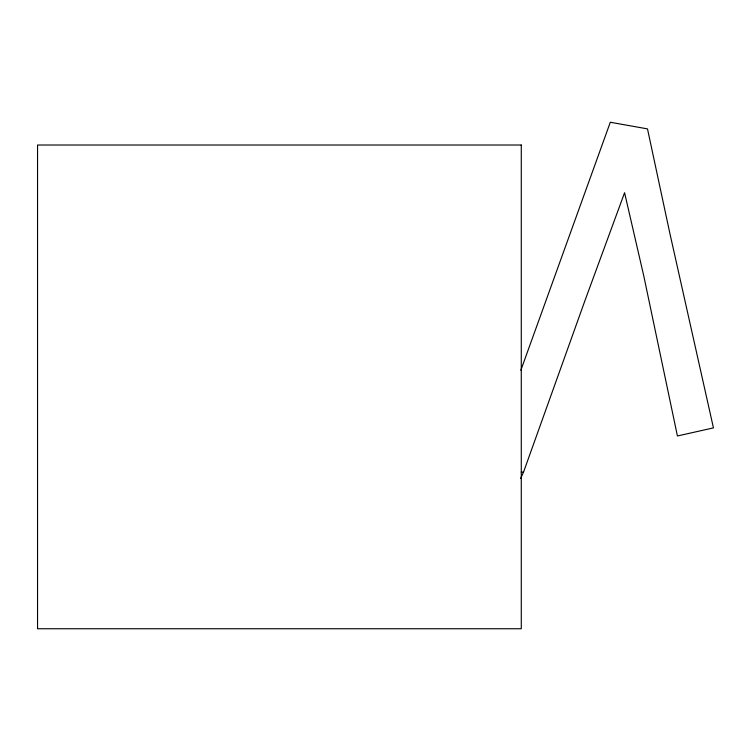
<?xml version="1.0" encoding="UTF-8"?>
<svg xmlns="http://www.w3.org/2000/svg" width="751" height="751" viewBox="0 0 751 751"><rect width="100%" height="100%" fill="white"/><g stroke="black" fill="none" stroke-linecap="round" stroke-linejoin="round"><path stroke-width="1.13" d="M520.65 478.406L523.541 472.079L585.048 300.344L624.579 192.735L643.738 275.767L677.43 435.974L713.45 427.892L669.883 233.448L647.493 128.89L610.31 122.253L520.828 370.318M521.232 472.079L523.541 472.079M521.278 145.018L37.55 145.018L37.55 628.747L521.278 628.747L521.278 145.018"/></g></svg>
